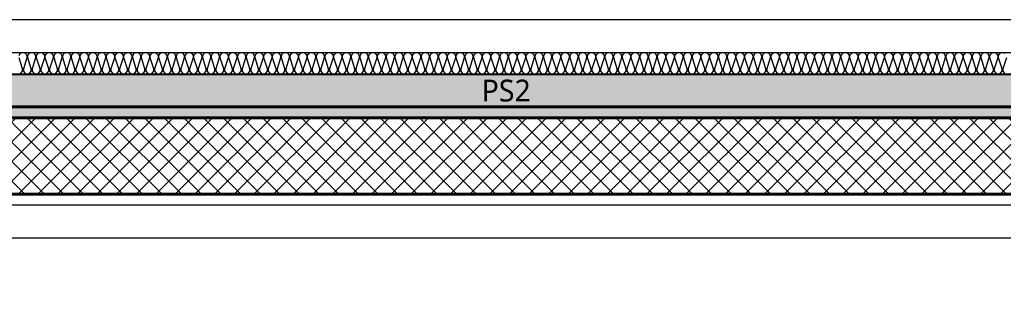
# Model space of a CAD drawing. Header units: millimetres. Extents: x 0 to 420000, y 0 to 297000.
# Drawn here: x 225288 to 229786, y 177200 to 178500 of the extents above; entities that cross this region are included whole.
import ezdxf
from ezdxf.enums import TextEntityAlignment as Align

# ---------------------------------------------------------------- set-up
doc = ezdxf.new("R2010")
doc.units = ezdxf.units.MM
doc.linetypes.add('CEN', pattern=[62, 60, -1, 0, -1])
for name, color, linetype, lineweight in [('A-AXIS-LINE', 1, 'CEN', 15), ('A-CONC-LIN1', 2, 'Continuous', 40), ('A-CONC-LIN2', 7, 'Continuous', 25), ('A-XXXX-FIN2', 6, 'Continuous', 20), ('A-XXXX-INSL1', 15, 'Continuous', 18), ('A-XXXX-INSL2', 8, 'Continuous', 18)]:
    doc.layers.add(name, color=color, linetype=linetype, lineweight=lineweight)
doc.layers.add('A-CONC-SOLD', color=253, linetype='CEN')
doc.layers.add('A-XXXX-NPLT', color=144, linetype='Continuous', lineweight=15, plot=False)
doc.styles.add('맑은고딕', font='')
doc.styles.get('맑은고딕').set_extended_font_data('Malgun Gothic')

# ---------------------------------------------------------------- blocks, each defined once
blk = doc.blocks.new('axis(220316)')
at = {"layer": 'A-AXIS-LINE', "ltscale": 1000}
blk.add_line((4631788.1, -422118.7), (4955413.1, -422118.7), dxfattribs=at)
blk = doc.blocks.new('PS2(횡)')
at = {"layer": 'A-CONC-SOLD'}
h = blk.add_hatch(color=256, dxfattribs=at)
h.dxf.hatch_style = 1
h.paths.add_polyline_path([(1020, 0), (1020, -290), (1700, -290), (1937.4, -150), (9062.6, -150), (9300, -290), (9980, -290), (9980, 0)])
h = blk.add_hatch(color=256, dxfattribs=at)
h.dxf.hatch_style = 1
h.paths.add_polyline_path([(9980, -290), (9980, -350), (9280, -350), (9030, -200), (1970, -200), (1720, -350), (1020, -350), (1020, -290), (1700, -290), (1937.4, -150), (9062.6, -150), (9300, -290)])
at = {"layer": 'A-XXXX-INSL2'}
h = blk.add_hatch(dxfattribs=at)
h.set_pattern_fill('ANSI37', color=256, scale=20)
h.set_pattern_definition([(45, (-244012.5, -188500), (-44.90128, 44.90128), []), (135, (-244012.5, -188500), (-44.90128, -44.90128), [])])
h.paths.add_polyline_path([(1100, -550), (9900, -550), (9900, -350), (9280, -350), (9030, -200), (1970, -200), (1720, -350), (1100, -350)])
at = {"layer": 'A-CONC-LIN1', "color": 2}
for p, q in [((1320, -550), (1270, -350)), ((9680, -550), (9730, -350)), ((1320, -550), (9680, -550))]:
    blk.add_line(p, q, dxfattribs=at)
blk.add_lwpolyline([(9980, -290), (9980, -350), (9280, -350), (9030, -200), (1970, -200), (1720, -350), (1020, -350), (1020, -290), (1700, -290), (1937.4, -150), (9062.6, -150), (9300, -290)], close=True, dxfattribs=at)
at = {"layer": 'A-CONC-LIN2'}
blk.add_line((1020, 0), (9980, 0), dxfattribs=at)
at = {"layer": 'A-XXXX-INSL2'}
for p, q in [((1320, -550), (1100, -550)), ((9680, -550), (9900, -550))]:
    blk.add_line(p, q, dxfattribs=at)
at = {"layer": 'A-XXXX-NPLT'}
for p, q in [((1937.4, -150), (1020, -150)), ((9062.6, -150), (9980, -150))]:
    blk.add_line(p, q, dxfattribs=at)
at = {"layer": 'A-XXXX-NPLT', "style": '맑은고딕'}
blk.add_text('PS2', height=100, dxfattribs=at).set_placement((5500, -75), align=Align.MIDDLE)
blk = doc.blocks.new('횡3층')
at = {"layer": 'A-XXXX-FIN2'}
blk.add_line((4757250.6, -237068.7), (4889950.6, -237068.7), dxfattribs=at)
at = {"layer": 'A-XXXX-INSL1'}
blk.add_lwpolyline([(4844450.6, -237918.7), (4835750.6, -237918.7), (4835750.6, -238368.7), (4835197, -238368.7), (4835117, -237788.7), (4834084.1, -237788.7), (4834004.1, -238368.7), (4833450.6, -238368.7), (4833450.6, -237918.7), (4824750.6, -237918.7)], dxfattribs=at)
at = {"layer": 'A-XXXX-INSL2'}
blk.add_line((4757250.6, -237218.7), (4889950.6, -237218.7), dxfattribs=at)
for points in [[(4826870.6, -237318.7), (4826881.6, -237314.7), (4826888.6, -237304.7), (4826888.6, -237293.7), (4826872.6, -237243.7)], [(4826872.6, -237232.7), (4826879.6, -237222.7), (4826890.6, -237218.7), (4826901.6, -237222.7), (4826908.6, -237232.7), (4826908.6, -237243.7), (4826892.6, -237293.7), (4826892.6, -237304.7), (4826899.6, -237314.7), (4826910.6, -237318.7), (4826921.6, -237314.7), (4826928.6, -237304.7), (4826928.6, -237293.7), (4826912.6, -237243.7), (4826912.6, -237232.7), (4826919.6, -237222.7), (4826930.6, -237218.7), (4826941.6, -237222.7), (4826948.6, -237232.7), (4826948.6, -237243.7), (4826932.6, -237293.7), (4826932.6, -237304.7), (4826939.6, -237314.7), (4826950.6, -237318.7), (4826961.6, -237314.7), (4826968.6, -237304.7), (4826968.6, -237293.7), (4826952.6, -237243.7), (4826952.6, -237232.7), (4826959.6, -237222.7), (4826970.6, -237218.7), (4826981.6, -237222.7), (4826988.6, -237232.7), (4826988.6, -237243.7), (4826972.6, -237293.7), (4826972.6, -237304.7), (4826979.6, -237314.7), (4826990.6, -237318.7), (4827001.6, -237314.7), (4827008.6, -237304.7), (4827008.6, -237293.7), (4826992.6, -237243.7), (4826992.6, -237232.7), (4826999.6, -237222.7), (4827010.6, -237218.7), (4827021.6, -237222.7), (4827028.6, -237232.7), (4827028.6, -237243.7), (4827012.6, -237293.7), (4827012.6, -237304.7), (4827019.6, -237314.7), (4827030.6, -237318.7), (4827041.6, -237314.7), (4827048.6, -237304.7), (4827048.6, -237293.7), (4827032.6, -237243.7), (4827032.6, -237232.7), (4827039.6, -237222.7), (4827050.6, -237218.7), (4827061.6, -237222.7), (4827068.6, -237232.7), (4827068.6, -237243.7), (4827052.6, -237293.7), (4827052.6, -237304.7), (4827059.6, -237314.7), (4827070.6, -237318.7), (4827081.6, -237314.7), (4827088.6, -237304.7), (4827088.6, -237293.7), (4827072.6, -237243.7), (4827072.6, -237232.7), (4827079.6, -237222.7), (4827090.6, -237218.7), (4827101.6, -237222.7), (4827108.6, -237232.7), (4827108.6, -237243.7), (4827092.6, -237293.7), (4827092.6, -237304.7), (4827099.6, -237314.7), (4827110.6, -237318.7), (4827121.6, -237314.7), (4827128.6, -237304.7), (4827128.6, -237293.7), (4827112.6, -237243.7), (4827112.6, -237232.7), (4827119.6, -237222.7), (4827130.6, -237218.7), (4827141.6, -237222.7), (4827148.6, -237232.7), (4827148.6, -237243.7), (4827132.6, -237293.7), (4827132.6, -237304.7), (4827139.6, -237314.7), (4827150.6, -237318.7), (4827161.6, -237314.7), (4827168.6, -237304.7), (4827168.6, -237293.7), (4827152.6, -237243.7), (4827152.6, -237232.7), (4827159.6, -237222.7), (4827170.6, -237218.7), (4827181.6, -237222.7), (4827188.6, -237232.7), (4827188.6, -237243.7), (4827172.6, -237293.7), (4827172.6, -237304.7), (4827179.6, -237314.7), (4827190.6, -237318.7), (4827201.6, -237314.7), (4827208.6, -237304.7), (4827208.6, -237293.7), (4827192.6, -237243.7), (4827192.6, -237232.7), (4827199.6, -237222.7), (4827210.6, -237218.7), (4827221.6, -237222.7), (4827228.6, -237232.7), (4827228.6, -237243.7), (4827212.6, -237293.7), (4827212.6, -237304.7), (4827219.6, -237314.7), (4827230.6, -237318.7), (4827241.6, -237314.7), (4827248.6, -237304.7), (4827248.6, -237293.7), (4827232.6, -237243.7), (4827232.6, -237232.7), (4827239.6, -237222.7), (4827250.6, -237218.7), (4827261.6, -237222.7), (4827268.6, -237232.7), (4827268.6, -237243.7), (4827252.6, -237293.7), (4827252.6, -237304.7), (4827259.6, -237314.7), (4827270.6, -237318.7), (4827281.6, -237314.7), (4827288.6, -237304.7), (4827288.6, -237293.7), (4827272.6, -237243.7), (4827272.6, -237232.7), (4827279.6, -237222.7), (4827290.6, -237218.7), (4827301.6, -237222.7), (4827308.6, -237232.7), (4827308.6, -237243.7), (4827292.6, -237293.7), (4827292.6, -237304.7), (4827299.6, -237314.7), (4827310.6, -237318.7), (4827321.6, -237314.7), (4827328.6, -237304.7), (4827328.6, -237293.7), (4827312.6, -237243.7), (4827312.6, -237232.7), (4827319.6, -237222.7), (4827330.6, -237218.7), (4827341.6, -237222.7), (4827348.6, -237232.7), (4827348.6, -237243.7), (4827332.6, -237293.7), (4827332.6, -237304.7), (4827339.6, -237314.7), (4827350.6, -237318.7), (4827361.6, -237314.7), (4827368.6, -237304.7), (4827368.6, -237293.7), (4827352.6, -237243.7), (4827352.6, -237232.7), (4827359.6, -237222.7), (4827370.6, -237218.7), (4827381.6, -237222.7), (4827388.6, -237232.7), (4827388.6, -237243.7), (4827372.6, -237293.7), (4827372.6, -237304.7), (4827379.6, -237314.7), (4827390.6, -237318.7), (4827401.6, -237314.7), (4827408.6, -237304.7), (4827408.6, -237293.7), (4827392.6, -237243.7), (4827392.6, -237232.7), (4827399.6, -237222.7), (4827410.6, -237218.7), (4827421.6, -237222.7), (4827428.6, -237232.7), (4827428.6, -237243.7), (4827412.6, -237293.7), (4827412.6, -237304.7), (4827419.6, -237314.7), (4827430.6, -237318.7), (4827441.6, -237314.7), (4827448.6, -237304.7), (4827448.6, -237293.7), (4827432.6, -237243.7), (4827432.6, -237232.7), (4827439.6, -237222.7), (4827450.6, -237218.7), (4827461.6, -237222.7), (4827468.6, -237232.7), (4827468.6, -237243.7), (4827452.6, -237293.7), (4827452.6, -237304.7), (4827459.6, -237314.7), (4827470.6, -237318.7), (4827481.6, -237314.7), (4827488.6, -237304.7), (4827488.6, -237293.7), (4827472.6, -237243.7), (4827472.6, -237232.7), (4827479.6, -237222.7), (4827490.6, -237218.7), (4827501.6, -237222.7), (4827508.6, -237232.7), (4827508.6, -237243.7), (4827492.6, -237293.7), (4827492.6, -237304.7), (4827499.6, -237314.7), (4827510.6, -237318.7), (4827521.6, -237314.7), (4827528.6, -237304.7), (4827528.6, -237293.7), (4827512.6, -237243.7), (4827512.6, -237232.7), (4827519.6, -237222.7), (4827530.6, -237218.7), (4827541.6, -237222.7), (4827548.6, -237232.7), (4827548.6, -237243.7), (4827532.6, -237293.7), (4827532.6, -237304.7), (4827539.6, -237314.7), (4827550.6, -237318.7), (4827561.6, -237314.7), (4827568.6, -237304.7), (4827568.6, -237293.7), (4827552.6, -237243.7), (4827552.6, -237232.7), (4827559.6, -237222.7), (4827570.6, -237218.7), (4827581.6, -237222.7), (4827588.6, -237232.7), (4827588.6, -237243.7), (4827572.6, -237293.7), (4827572.6, -237304.7), (4827579.6, -237314.7), (4827590.6, -237318.7), (4827601.6, -237314.7), (4827608.6, -237304.7), (4827608.6, -237293.7), (4827592.6, -237243.7), (4827592.6, -237232.7), (4827599.6, -237222.7), (4827610.6, -237218.7), (4827621.6, -237222.7), (4827628.6, -237232.7), (4827628.6, -237243.7), (4827612.6, -237293.7), (4827612.6, -237304.7), (4827619.6, -237314.7), (4827630.6, -237318.7), (4827641.6, -237314.7), (4827648.6, -237304.7), (4827648.6, -237293.7), (4827632.6, -237243.7), (4827632.6, -237232.7), (4827639.6, -237222.7), (4827650.6, -237218.7), (4827661.6, -237222.7), (4827668.6, -237232.7), (4827668.6, -237243.7), (4827652.6, -237293.7), (4827652.6, -237304.7), (4827659.6, -237314.7), (4827670.6, -237318.7), (4827681.6, -237314.7), (4827688.6, -237304.7), (4827688.6, -237293.7), (4827672.6, -237243.7), (4827672.6, -237232.7), (4827679.6, -237222.7), (4827690.6, -237218.7), (4827701.6, -237222.7), (4827708.6, -237232.7), (4827708.6, -237243.7), (4827692.6, -237293.7), (4827692.6, -237304.7), (4827699.6, -237314.7), (4827710.6, -237318.7), (4827721.6, -237314.7), (4827728.6, -237304.7), (4827728.6, -237293.7), (4827712.6, -237243.7), (4827712.6, -237232.7), (4827719.6, -237222.7), (4827730.6, -237218.7), (4827741.6, -237222.7), (4827748.6, -237232.7), (4827748.6, -237243.7), (4827732.6, -237293.7), (4827732.6, -237304.7), (4827739.6, -237314.7), (4827750.6, -237318.7), (4827761.6, -237314.7), (4827768.6, -237304.7), (4827768.6, -237293.7), (4827752.6, -237243.7), (4827752.6, -237232.7), (4827759.6, -237222.7), (4827770.6, -237218.7), (4827781.6, -237222.7), (4827788.6, -237232.7), (4827788.6, -237243.7), (4827772.6, -237293.7), (4827772.6, -237304.7), (4827779.6, -237314.7), (4827790.6, -237318.7), (4827801.6, -237314.7), (4827808.6, -237304.7), (4827808.6, -237293.7), (4827792.6, -237243.7), (4827792.6, -237232.7), (4827799.6, -237222.7), (4827810.6, -237218.7), (4827821.6, -237222.7), (4827828.6, -237232.7), (4827828.6, -237243.7), (4827812.6, -237293.7), (4827812.6, -237304.7), (4827819.6, -237314.7), (4827830.6, -237318.7), (4827841.6, -237314.7), (4827848.6, -237304.7), (4827848.6, -237293.7), (4827832.6, -237243.7), (4827832.6, -237232.7), (4827839.6, -237222.7), (4827850.6, -237218.7), (4827861.6, -237222.7), (4827868.6, -237232.7), (4827868.6, -237243.7), (4827852.6, -237293.7), (4827852.6, -237304.7), (4827859.6, -237314.7), (4827870.6, -237318.7), (4827881.6, -237314.7), (4827888.6, -237304.7), (4827888.6, -237293.7), (4827872.6, -237243.7), (4827872.6, -237232.7), (4827879.6, -237222.7), (4827890.6, -237218.7), (4827901.6, -237222.7), (4827908.6, -237232.7), (4827908.6, -237243.7), (4827892.6, -237293.7), (4827892.6, -237304.7), (4827899.6, -237314.7), (4827910.6, -237318.7), (4827921.6, -237314.7), (4827928.6, -237304.7), (4827928.6, -237293.7), (4827912.6, -237243.7), (4827912.6, -237232.7), (4827919.6, -237222.7), (4827930.6, -237218.7), (4827941.6, -237222.7), (4827948.6, -237232.7), (4827948.6, -237243.7), (4827932.6, -237293.7), (4827932.6, -237304.7), (4827939.6, -237314.7), (4827950.6, -237318.7), (4827961.6, -237314.7), (4827968.6, -237304.7), (4827968.6, -237293.7), (4827952.6, -237243.7), (4827952.6, -237232.7), (4827959.6, -237222.7), (4827970.6, -237218.7), (4827981.6, -237222.7), (4827988.6, -237232.7), (4827988.6, -237243.7), (4827972.6, -237293.7), (4827972.6, -237304.7), (4827979.6, -237314.7), (4827990.6, -237318.7), (4828001.6, -237314.7), (4828008.6, -237304.7), (4828008.6, -237293.7), (4827992.6, -237243.7), (4827992.6, -237232.7), (4827999.6, -237222.7), (4828010.6, -237218.7), (4828021.6, -237222.7), (4828028.6, -237232.7), (4828028.6, -237243.7), (4828012.6, -237293.7), (4828012.6, -237304.7), (4828019.6, -237314.7), (4828030.6, -237318.7), (4828041.6, -237314.7), (4828048.6, -237304.7), (4828048.6, -237293.7), (4828032.6, -237243.7), (4828032.6, -237232.7), (4828039.6, -237222.7), (4828050.6, -237218.7), (4828061.6, -237222.7), (4828068.6, -237232.7), (4828068.6, -237243.7), (4828052.6, -237293.7), (4828052.6, -237304.7), (4828059.6, -237314.7), (4828070.6, -237318.7), (4828081.6, -237314.7), (4828088.6, -237304.7), (4828088.6, -237293.7), (4828072.6, -237243.7), (4828072.6, -237232.7), (4828079.6, -237222.7), (4828090.6, -237218.7), (4828101.6, -237222.7), (4828108.6, -237232.7), (4828108.6, -237243.7), (4828092.6, -237293.7), (4828092.6, -237304.7), (4828099.6, -237314.7), (4828110.6, -237318.7), (4828121.6, -237314.7), (4828128.6, -237304.7), (4828128.6, -237293.7), (4828112.6, -237243.7), (4828112.6, -237232.7), (4828119.6, -237222.7), (4828130.6, -237218.7), (4828141.6, -237222.7), (4828148.6, -237232.7), (4828148.6, -237243.7), (4828132.6, -237293.7), (4828132.6, -237304.7), (4828139.6, -237314.7), (4828150.6, -237318.7), (4828161.6, -237314.7), (4828168.6, -237304.7), (4828168.6, -237293.7), (4828152.6, -237243.7), (4828152.6, -237232.7), (4828159.6, -237222.7), (4828170.6, -237218.7), (4828181.6, -237222.7), (4828188.6, -237232.7), (4828188.6, -237243.7), (4828172.6, -237293.7), (4828172.6, -237304.7), (4828179.6, -237314.7), (4828190.6, -237318.7), (4828201.6, -237314.7), (4828208.6, -237304.7), (4828208.6, -237293.7), (4828192.6, -237243.7), (4828192.6, -237232.7), (4828199.6, -237222.7), (4828210.6, -237218.7), (4828221.6, -237222.7), (4828228.6, -237232.7), (4828228.6, -237243.7), (4828212.6, -237293.7), (4828212.6, -237304.7), (4828219.6, -237314.7), (4828230.6, -237318.7), (4828241.6, -237314.7), (4828248.6, -237304.7), (4828248.6, -237293.7), (4828232.6, -237243.7), (4828232.6, -237232.7), (4828239.6, -237222.7), (4828250.6, -237218.7), (4828261.6, -237222.7), (4828268.6, -237232.7), (4828268.6, -237243.7), (4828252.6, -237293.7), (4828252.6, -237304.7), (4828259.6, -237314.7), (4828270.6, -237318.7), (4828281.6, -237314.7), (4828288.6, -237304.7), (4828288.6, -237293.7), (4828272.6, -237243.7), (4828272.6, -237232.7), (4828279.6, -237222.7), (4828290.6, -237218.7), (4828301.6, -237222.7), (4828308.6, -237232.7), (4828308.6, -237243.7), (4828292.6, -237293.7), (4828292.6, -237304.7), (4828299.6, -237314.7), (4828310.6, -237318.7), (4828321.6, -237314.7), (4828328.6, -237304.7), (4828328.6, -237293.7), (4828312.6, -237243.7), (4828312.6, -237232.7), (4828319.6, -237222.7), (4828330.6, -237218.7), (4828341.6, -237222.7), (4828348.6, -237232.7), (4828348.6, -237243.7), (4828332.6, -237293.7), (4828332.6, -237304.7), (4828339.6, -237314.7), (4828350.6, -237318.7), (4828361.6, -237314.7), (4828368.6, -237304.7), (4828368.6, -237293.7), (4828352.6, -237243.7), (4828352.6, -237232.7), (4828359.6, -237222.7), (4828370.6, -237218.7), (4828381.6, -237222.7), (4828388.6, -237232.7), (4828388.6, -237243.7), (4828372.6, -237293.7), (4828372.6, -237304.7), (4828379.6, -237314.7), (4828390.6, -237318.7), (4828401.6, -237314.7), (4828408.6, -237304.7), (4828408.6, -237293.7), (4828392.6, -237243.7), (4828392.6, -237232.7), (4828399.6, -237222.7), (4828410.6, -237218.7), (4828421.6, -237222.7), (4828428.6, -237232.7), (4828428.6, -237243.7), (4828412.6, -237293.7), (4828412.6, -237304.7), (4828419.6, -237314.7), (4828430.6, -237318.7), (4828441.6, -237314.7), (4828448.6, -237304.7), (4828448.6, -237293.7), (4828432.6, -237243.7), (4828432.6, -237232.7), (4828439.6, -237222.7), (4828450.6, -237218.7), (4828461.6, -237222.7), (4828468.6, -237232.7), (4828468.6, -237243.7), (4828452.6, -237293.7), (4828452.6, -237304.7), (4828459.6, -237314.7), (4828470.6, -237318.7), (4828481.6, -237314.7), (4828488.6, -237304.7), (4828488.6, -237293.7), (4828472.6, -237243.7), (4828472.6, -237232.7), (4828479.6, -237222.7), (4828490.6, -237218.7), (4828501.6, -237222.7), (4828508.6, -237232.7), (4828508.6, -237243.7), (4828492.6, -237293.7), (4828492.6, -237304.7), (4828499.6, -237314.7), (4828510.6, -237318.7), (4828521.6, -237314.7), (4828528.6, -237304.7), (4828528.6, -237293.7), (4828512.6, -237243.7), (4828512.6, -237232.7), (4828519.6, -237222.7), (4828530.6, -237218.7), (4828541.6, -237222.7), (4828548.6, -237232.7), (4828548.6, -237243.7), (4828532.6, -237293.7), (4828532.6, -237304.7), (4828539.6, -237314.7), (4828550.6, -237318.7), (4828561.6, -237314.7), (4828568.6, -237304.7), (4828568.6, -237293.7), (4828552.6, -237243.7), (4828552.6, -237232.7), (4828559.6, -237222.7), (4828570.6, -237218.7), (4828581.6, -237222.7), (4828588.6, -237232.7), (4828588.6, -237243.7), (4828572.6, -237293.7), (4828572.6, -237304.7), (4828579.6, -237314.7), (4828590.6, -237318.7), (4828601.6, -237314.7), (4828608.6, -237304.7), (4828608.6, -237293.7), (4828592.6, -237243.7), (4828592.6, -237232.7), (4828599.6, -237222.7), (4828610.6, -237218.7), (4828621.6, -237222.7), (4828628.6, -237232.7), (4828628.6, -237243.7), (4828612.6, -237293.7), (4828612.6, -237304.7), (4828619.6, -237314.7), (4828630.6, -237318.7), (4828641.6, -237314.7), (4828648.6, -237304.7), (4828648.6, -237293.7), (4828632.6, -237243.7), (4828632.6, -237232.7), (4828639.6, -237222.7), (4828650.6, -237218.7), (4828661.6, -237222.7), (4828668.6, -237232.7), (4828668.6, -237243.7), (4828652.6, -237293.7), (4828652.6, -237304.7), (4828659.6, -237314.7), (4828670.6, -237318.7), (4828681.6, -237314.7), (4828688.6, -237304.7), (4828688.6, -237293.7), (4828672.6, -237243.7), (4828672.6, -237232.7), (4828679.6, -237222.7), (4828690.6, -237218.7), (4828701.6, -237222.7), (4828708.6, -237232.7), (4828708.6, -237243.7), (4828692.6, -237293.7), (4828692.6, -237304.7), (4828699.6, -237314.7), (4828710.6, -237318.7), (4828721.6, -237314.7), (4828728.6, -237304.7), (4828728.6, -237293.7), (4828712.6, -237243.7), (4828712.6, -237232.7), (4828719.6, -237222.7), (4828730.6, -237218.7), (4828741.6, -237222.7), (4828748.6, -237232.7), (4828748.6, -237243.7), (4828732.6, -237293.7), (4828732.6, -237304.7), (4828739.6, -237314.7), (4828750.6, -237318.7), (4828761.6, -237314.7), (4828768.6, -237304.7), (4828768.6, -237293.7), (4828752.6, -237243.7), (4828752.6, -237232.7), (4828759.6, -237222.7), (4828770.6, -237218.7), (4828781.6, -237222.7), (4828788.6, -237232.7), (4828788.6, -237243.7), (4828772.6, -237293.7), (4828772.6, -237304.7), (4828779.6, -237314.7), (4828790.6, -237318.7), (4828801.6, -237314.7), (4828808.6, -237304.7), (4828808.6, -237293.7), (4828792.6, -237243.7), (4828792.6, -237232.7), (4828799.6, -237222.7), (4828810.6, -237218.7), (4828821.6, -237222.7), (4828828.6, -237232.7), (4828828.6, -237243.7), (4828812.6, -237293.7), (4828812.6, -237304.7), (4828819.6, -237314.7), (4828830.6, -237318.7), (4828841.6, -237314.7), (4828848.6, -237304.7), (4828848.6, -237293.7), (4828832.6, -237243.7), (4828832.6, -237232.7), (4828839.6, -237222.7), (4828850.6, -237218.7), (4828861.6, -237222.7), (4828868.6, -237232.7), (4828868.6, -237243.7), (4828852.6, -237293.7), (4828852.6, -237304.7), (4828859.6, -237314.7), (4828870.6, -237318.7), (4828881.6, -237314.7), (4828888.6, -237304.7), (4828888.6, -237293.7), (4828872.6, -237243.7), (4828872.6, -237232.7), (4828879.6, -237222.7), (4828890.6, -237218.7), (4828901.6, -237222.7), (4828908.6, -237232.7), (4828908.6, -237243.7), (4828892.6, -237293.7), (4828892.6, -237304.7), (4828899.6, -237314.7), (4828910.6, -237318.7), (4828921.6, -237314.7), (4828928.6, -237304.7), (4828928.6, -237293.7), (4828912.6, -237243.7), (4828912.6, -237232.7), (4828919.6, -237222.7), (4828930.6, -237218.7), (4828941.6, -237222.7), (4828948.6, -237232.7), (4828948.6, -237243.7), (4828932.6, -237293.7), (4828932.6, -237304.7), (4828939.6, -237314.7), (4828950.6, -237318.7), (4828961.6, -237314.7), (4828968.6, -237304.7), (4828968.6, -237293.7), (4828952.6, -237243.7), (4828952.6, -237232.7), (4828959.6, -237222.7), (4828970.6, -237218.7), (4828981.6, -237222.7), (4828988.6, -237232.7), (4828988.6, -237243.7), (4828972.6, -237293.7), (4828972.6, -237304.7), (4828979.6, -237314.7), (4828990.6, -237318.7), (4829001.6, -237314.7), (4829008.6, -237304.7), (4829008.6, -237293.7), (4828992.6, -237243.7), (4828992.6, -237232.7), (4828999.6, -237222.7), (4829010.6, -237218.7), (4829021.6, -237222.7), (4829028.6, -237232.7), (4829028.6, -237243.7), (4829012.6, -237293.7), (4829012.6, -237304.7), (4829019.6, -237314.7), (4829030.6, -237318.7), (4829041.6, -237314.7), (4829048.6, -237304.7), (4829048.6, -237293.7), (4829032.6, -237243.7), (4829032.6, -237232.7), (4829039.6, -237222.7), (4829050.6, -237218.7), (4829061.6, -237222.7), (4829068.6, -237232.7), (4829068.6, -237243.7), (4829052.6, -237293.7), (4829052.6, -237304.7), (4829059.6, -237314.7), (4829070.6, -237318.7), (4829081.6, -237314.7), (4829088.6, -237304.7), (4829088.6, -237293.7), (4829072.6, -237243.7), (4829072.6, -237232.7), (4829079.6, -237222.7), (4829090.6, -237218.7), (4829101.6, -237222.7), (4829108.6, -237232.7), (4829108.6, -237243.7), (4829092.6, -237293.7), (4829092.6, -237304.7), (4829099.6, -237314.7), (4829110.6, -237318.7), (4829121.6, -237314.7), (4829128.6, -237304.7), (4829128.6, -237293.7), (4829112.6, -237243.7), (4829112.6, -237232.7), (4829119.6, -237222.7), (4829130.6, -237218.7), (4829141.6, -237222.7), (4829148.6, -237232.7), (4829148.6, -237243.7), (4829132.6, -237293.7), (4829132.6, -237304.7), (4829139.6, -237314.7), (4829150.6, -237318.7), (4829161.6, -237314.7), (4829168.6, -237304.7), (4829168.6, -237293.7), (4829152.6, -237243.7), (4829152.6, -237232.7), (4829159.6, -237222.7), (4829170.6, -237218.7), (4829181.6, -237222.7), (4829188.6, -237232.7), (4829188.6, -237243.7), (4829172.6, -237293.7), (4829172.6, -237304.7), (4829179.6, -237314.7), (4829190.6, -237318.7), (4829201.6, -237314.7), (4829208.6, -237304.7), (4829208.6, -237293.7), (4829192.6, -237243.7), (4829192.6, -237232.7), (4829199.6, -237222.7), (4829210.6, -237218.7), (4829221.6, -237222.7), (4829228.6, -237232.7), (4829228.6, -237243.7), (4829212.6, -237293.7), (4829212.6, -237304.7), (4829219.6, -237314.7), (4829230.6, -237318.7), (4829241.6, -237314.7), (4829248.6, -237304.7), (4829248.6, -237293.7), (4829232.6, -237243.7), (4829232.6, -237232.7), (4829239.6, -237222.7), (4829250.6, -237218.7), (4829261.6, -237222.7), (4829268.6, -237232.7), (4829268.6, -237243.7), (4829252.6, -237293.7), (4829252.6, -237304.7), (4829259.6, -237314.7), (4829270.6, -237318.7), (4829281.6, -237314.7), (4829288.6, -237304.7), (4829288.6, -237293.7), (4829272.6, -237243.7), (4829272.6, -237232.7), (4829279.6, -237222.7), (4829290.6, -237218.7), (4829301.6, -237222.7), (4829308.6, -237232.7), (4829308.6, -237243.7), (4829292.6, -237293.7), (4829292.6, -237304.7), (4829299.6, -237314.7), (4829310.6, -237318.7), (4829321.6, -237314.7), (4829328.6, -237304.7), (4829328.6, -237293.7), (4829312.6, -237243.7), (4829312.6, -237232.7), (4829319.6, -237222.7), (4829330.6, -237218.7), (4829341.6, -237222.7), (4829348.6, -237232.7), (4829348.6, -237243.7), (4829332.6, -237293.7), (4829332.6, -237304.7), (4829339.6, -237314.7), (4829350.6, -237318.7), (4829361.6, -237314.7), (4829368.6, -237304.7), (4829368.6, -237293.7), (4829352.6, -237243.7), (4829352.6, -237232.7), (4829359.6, -237222.7), (4829370.6, -237218.7), (4829381.6, -237222.7), (4829388.6, -237232.7), (4829388.6, -237243.7), (4829372.6, -237293.7), (4829372.6, -237304.7), (4829379.6, -237314.7), (4829390.6, -237318.7), (4829401.6, -237314.7), (4829408.6, -237304.7), (4829408.6, -237293.7), (4829392.6, -237243.7), (4829392.6, -237232.7), (4829399.6, -237222.7), (4829410.6, -237218.7), (4829421.6, -237222.7), (4829428.6, -237232.7), (4829428.6, -237243.7), (4829412.6, -237293.7), (4829412.6, -237304.7), (4829419.6, -237314.7), (4829430.6, -237318.7), (4829441.6, -237314.7), (4829448.6, -237304.7), (4829448.6, -237293.7), (4829432.6, -237243.7), (4829432.6, -237232.7), (4829439.6, -237222.7), (4829450.6, -237218.7), (4829461.6, -237222.7), (4829468.6, -237232.7), (4829468.6, -237243.7), (4829452.6, -237293.7), (4829452.6, -237304.7), (4829459.6, -237314.7), (4829470.6, -237318.7), (4829481.6, -237314.7), (4829488.6, -237304.7), (4829488.6, -237293.7), (4829472.6, -237243.7), (4829472.6, -237232.7), (4829479.6, -237222.7), (4829490.6, -237218.7), (4829501.6, -237222.7), (4829508.6, -237232.7), (4829508.6, -237243.7), (4829492.6, -237293.7), (4829492.6, -237304.7), (4829499.6, -237314.7), (4829510.6, -237318.7), (4829521.6, -237314.7), (4829528.6, -237304.7), (4829528.6, -237293.7), (4829512.6, -237243.7), (4829512.6, -237232.7), (4829519.6, -237222.7), (4829530.6, -237218.7), (4829541.6, -237222.7), (4829548.6, -237232.7), (4829548.6, -237243.7), (4829532.6, -237293.7), (4829532.6, -237304.7), (4829539.6, -237314.7), (4829550.6, -237318.7), (4829561.6, -237314.7), (4829568.6, -237304.7), (4829568.6, -237293.7), (4829552.6, -237243.7), (4829552.6, -237232.7), (4829559.6, -237222.7), (4829570.6, -237218.7), (4829581.6, -237222.7), (4829588.6, -237232.7), (4829588.6, -237243.7), (4829572.6, -237293.7), (4829572.6, -237304.7), (4829579.6, -237314.7), (4829590.6, -237318.7), (4829601.6, -237314.7), (4829608.6, -237304.7), (4829608.6, -237293.7), (4829592.6, -237243.7), (4829592.6, -237232.7), (4829599.6, -237222.7), (4829610.6, -237218.7), (4829621.6, -237222.7), (4829628.6, -237232.7), (4829628.6, -237243.7), (4829612.6, -237293.7), (4829612.6, -237304.7), (4829619.6, -237314.7), (4829630.6, -237318.7), (4829641.6, -237314.7), (4829648.6, -237304.7), (4829648.6, -237293.7), (4829632.6, -237243.7), (4829632.6, -237232.7), (4829639.6, -237222.7), (4829650.6, -237218.7), (4829661.6, -237222.7), (4829668.6, -237232.7), (4829668.6, -237243.7), (4829652.6, -237293.7), (4829652.6, -237304.7), (4829659.6, -237314.7), (4829670.6, -237318.7), (4829681.6, -237314.7), (4829688.6, -237304.7), (4829688.6, -237293.7), (4829672.6, -237243.7), (4829672.6, -237232.7), (4829679.6, -237222.7), (4829690.6, -237218.7), (4829701.6, -237222.7), (4829708.6, -237232.7), (4829708.6, -237243.7), (4829692.6, -237293.7), (4829692.6, -237304.7), (4829699.6, -237314.7), (4829710.6, -237318.7), (4829721.6, -237314.7), (4829728.6, -237304.7), (4829728.6, -237293.7), (4829712.6, -237243.7), (4829712.6, -237232.7), (4829719.6, -237222.7), (4829730.6, -237218.7), (4829741.6, -237222.7), (4829748.6, -237232.7), (4829748.6, -237243.7), (4829732.6, -237293.7), (4829732.6, -237304.7), (4829739.6, -237314.7), (4829750.6, -237318.7), (4829761.6, -237314.7), (4829768.6, -237304.7), (4829768.6, -237293.7), (4829752.6, -237243.7), (4829752.6, -237232.7), (4829759.6, -237222.7), (4829770.6, -237218.7), (4829781.6, -237222.7), (4829788.6, -237232.7), (4829788.6, -237243.7), (4829772.6, -237293.7), (4829772.6, -237304.7), (4829779.6, -237314.7), (4829790.6, -237318.7), (4829801.6, -237314.7), (4829808.6, -237304.7), (4829808.6, -237293.7), (4829792.6, -237243.7), (4829792.6, -237232.7), (4829799.6, -237222.7), (4829810.6, -237218.7), (4829821.6, -237222.7), (4829828.6, -237232.7), (4829828.6, -237243.7), (4829812.6, -237293.7), (4829812.6, -237304.7), (4829819.6, -237314.7), (4829830.6, -237318.7), (4829841.6, -237314.7), (4829848.6, -237304.7), (4829848.6, -237293.7), (4829832.6, -237243.7), (4829832.6, -237232.7), (4829839.6, -237222.7), (4829850.6, -237218.7), (4829861.6, -237222.7), (4829868.6, -237232.7), (4829868.6, -237243.7), (4829852.6, -237293.7), (4829852.6, -237304.7), (4829859.6, -237314.7), (4829870.6, -237318.7), (4829881.6, -237314.7), (4829888.6, -237304.7), (4829888.6, -237293.7), (4829872.6, -237243.7), (4829872.6, -237232.7), (4829879.6, -237222.7), (4829890.6, -237218.7), (4829901.6, -237222.7), (4829908.6, -237232.7), (4829908.6, -237243.7), (4829892.6, -237293.7), (4829892.6, -237304.7), (4829899.6, -237314.7), (4829910.6, -237318.7), (4829921.6, -237314.7), (4829928.6, -237304.7), (4829928.6, -237293.7), (4829912.6, -237243.7), (4829912.6, -237232.7), (4829919.6, -237222.7), (4829930.6, -237218.7), (4829941.6, -237222.7), (4829948.6, -237232.7), (4829948.6, -237243.7), (4829932.6, -237293.7), (4829932.6, -237304.7), (4829939.6, -237314.7), (4829950.6, -237318.7), (4829961.6, -237314.7), (4829968.6, -237304.7), (4829968.6, -237293.7), (4829952.6, -237243.7), (4829952.6, -237232.7), (4829959.6, -237222.7), (4829970.6, -237218.7), (4829981.6, -237222.7), (4829988.6, -237232.7), (4829988.6, -237243.7), (4829972.6, -237293.7), (4829972.6, -237304.7), (4829979.6, -237314.7), (4829990.6, -237318.7), (4830001.6, -237314.7), (4830008.6, -237304.7), (4830008.6, -237293.7), (4829992.6, -237243.7), (4829992.6, -237232.7), (4829999.6, -237222.7), (4830010.6, -237218.7), (4830021.6, -237222.7), (4830028.6, -237232.7), (4830028.6, -237243.7), (4830012.6, -237293.7), (4830012.6, -237304.7), (4830019.6, -237314.7), (4830030.6, -237318.7), (4830041.6, -237314.7), (4830048.6, -237304.7), (4830048.6, -237293.7), (4830032.6, -237243.7), (4830032.6, -237232.7), (4830039.6, -237222.7), (4830050.6, -237218.7), (4830061.6, -237222.7), (4830068.6, -237232.7), (4830068.6, -237243.7), (4830052.6, -237293.7), (4830052.6, -237304.7), (4830059.6, -237314.7), (4830070.6, -237318.7), (4830081.6, -237314.7), (4830088.6, -237304.7), (4830088.6, -237293.7), (4830072.6, -237243.7), (4830072.6, -237232.7), (4830079.6, -237222.7), (4830090.6, -237218.7), (4830101.6, -237222.7), (4830108.6, -237232.7), (4830108.6, -237243.7), (4830092.6, -237293.7), (4830092.6, -237304.7), (4830099.6, -237314.7), (4830110.6, -237318.7), (4830121.6, -237314.7), (4830128.6, -237304.7), (4830128.6, -237293.7), (4830112.6, -237243.7), (4830112.6, -237232.7), (4830119.6, -237222.7), (4830130.6, -237218.7), (4830141.6, -237222.7), (4830148.6, -237232.7), (4830148.6, -237243.7), (4830132.6, -237293.7), (4830132.6, -237304.7), (4830139.6, -237314.7), (4830150.6, -237318.7), (4830161.6, -237314.7), (4830168.6, -237304.7), (4830168.6, -237293.7), (4830152.6, -237243.7), (4830152.6, -237232.7), (4830159.6, -237222.7), (4830170.6, -237218.7), (4830181.6, -237222.7), (4830188.6, -237232.7), (4830188.6, -237243.7), (4830172.6, -237293.7), (4830172.6, -237304.7), (4830179.6, -237314.7), (4830190.6, -237318.7), (4830201.6, -237314.7), (4830208.6, -237304.7), (4830208.6, -237293.7), (4830192.6, -237243.7), (4830192.6, -237232.7), (4830199.6, -237222.7), (4830210.6, -237218.7), (4830221.6, -237222.7), (4830228.6, -237232.7), (4830228.6, -237243.7), (4830212.6, -237293.7), (4830212.6, -237304.7), (4830219.6, -237314.7), (4830230.6, -237318.7), (4830241.6, -237314.7), (4830248.6, -237304.7), (4830248.6, -237293.7), (4830232.6, -237243.7), (4830232.6, -237232.7), (4830239.6, -237222.7), (4830250.6, -237218.7), (4830261.6, -237222.7), (4830268.6, -237232.7), (4830268.6, -237243.7), (4830252.6, -237293.7), (4830252.6, -237304.7), (4830259.6, -237314.7), (4830270.6, -237318.7), (4830281.6, -237314.7), (4830288.6, -237304.7), (4830288.6, -237293.7), (4830272.6, -237243.7), (4830272.6, -237232.7), (4830279.6, -237222.7), (4830290.6, -237218.7), (4830301.6, -237222.7), (4830308.6, -237232.7), (4830308.6, -237243.7), (4830292.6, -237293.7), (4830292.6, -237304.7), (4830299.6, -237314.7), (4830310.6, -237318.7), (4830321.6, -237314.7), (4830328.6, -237304.7), (4830328.6, -237293.7), (4830312.6, -237243.7), (4830312.6, -237232.7), (4830319.6, -237222.7), (4830330.6, -237218.7), (4830341.6, -237222.7), (4830348.6, -237232.7), (4830348.6, -237243.7), (4830332.6, -237293.7), (4830332.6, -237304.7), (4830339.6, -237314.7), (4830350.6, -237318.7), (4830361.6, -237314.7), (4830368.6, -237304.7), (4830368.6, -237293.7), (4830352.6, -237243.7), (4830352.6, -237232.7), (4830359.6, -237222.7), (4830370.6, -237218.7), (4830381.6, -237222.7), (4830388.6, -237232.7), (4830388.6, -237243.7), (4830372.6, -237293.7), (4830372.6, -237304.7), (4830379.6, -237314.7), (4830390.6, -237318.7), (4830401.6, -237314.7), (4830408.6, -237304.7), (4830408.6, -237293.7), (4830392.6, -237243.7), (4830392.6, -237232.7), (4830399.6, -237222.7), (4830410.6, -237218.7), (4830421.6, -237222.7), (4830428.6, -237232.7), (4830428.6, -237243.7), (4830412.6, -237293.7), (4830412.6, -237304.7), (4830419.6, -237314.7), (4830430.6, -237318.7), (4830441.6, -237314.7), (4830448.6, -237304.7), (4830448.6, -237293.7), (4830432.6, -237243.7), (4830432.6, -237232.7), (4830439.6, -237222.7), (4830450.6, -237218.7), (4830461.6, -237222.7), (4830468.6, -237232.7), (4830468.6, -237243.7), (4830452.6, -237293.7), (4830452.6, -237304.7), (4830459.6, -237314.7), (4830470.6, -237318.7), (4830481.6, -237314.7), (4830488.6, -237304.7), (4830488.6, -237293.7), (4830472.6, -237243.7), (4830472.6, -237232.7), (4830479.6, -237222.7), (4830490.6, -237218.7), (4830501.6, -237222.7), (4830508.6, -237232.7), (4830508.6, -237243.7), (4830492.6, -237293.7), (4830492.6, -237304.7), (4830499.6, -237314.7), (4830510.6, -237318.7), (4830521.6, -237314.7), (4830528.6, -237304.7), (4830528.6, -237293.7), (4830512.6, -237243.7), (4830512.6, -237232.7), (4830519.6, -237222.7), (4830530.6, -237218.7), (4830541.6, -237222.7), (4830548.6, -237232.7), (4830548.6, -237243.7), (4830532.6, -237293.7), (4830532.6, -237304.7), (4830539.6, -237314.7), (4830550.6, -237318.7), (4830561.6, -237314.7), (4830568.6, -237304.7), (4830568.6, -237293.7), (4830552.6, -237243.7), (4830552.6, -237232.7), (4830559.6, -237222.7), (4830570.6, -237218.7), (4830581.6, -237222.7), (4830588.6, -237232.7), (4830588.6, -237243.7), (4830572.6, -237293.7), (4830572.6, -237304.7), (4830579.6, -237314.7), (4830590.6, -237318.7), (4830601.6, -237314.7), (4830608.6, -237304.7), (4830608.6, -237293.7), (4830592.6, -237243.7), (4830592.6, -237232.7), (4830599.6, -237222.7), (4830610.6, -237218.7), (4830621.6, -237222.7), (4830628.6, -237232.7), (4830628.6, -237243.7), (4830612.6, -237293.7), (4830612.6, -237304.7), (4830619.6, -237314.7), (4830630.6, -237318.7), (4830641.6, -237314.7), (4830648.6, -237304.7), (4830648.6, -237293.7), (4830632.6, -237243.7), (4830632.6, -237232.7), (4830639.6, -237222.7), (4830650.6, -237218.7), (4830661.6, -237222.7), (4830668.6, -237232.7), (4830668.6, -237243.7), (4830652.6, -237293.7), (4830652.6, -237304.7), (4830659.6, -237314.7), (4830670.6, -237318.7), (4830681.6, -237314.7), (4830688.6, -237304.7), (4830688.6, -237293.7), (4830672.6, -237243.7), (4830672.6, -237232.7), (4830679.6, -237222.7), (4830690.6, -237218.7), (4830701.6, -237222.7), (4830708.6, -237232.7), (4830708.6, -237243.7), (4830692.6, -237293.7), (4830692.6, -237304.7), (4830699.6, -237314.7), (4830710.6, -237318.7), (4830721.6, -237314.7), (4830728.6, -237304.7), (4830728.6, -237293.7), (4830712.6, -237243.7), (4830712.6, -237232.7), (4830719.6, -237222.7), (4830730.6, -237218.7), (4830741.6, -237222.7), (4830748.6, -237232.7), (4830748.6, -237243.7), (4830732.6, -237293.7), (4830732.6, -237304.7), (4830739.6, -237314.7), (4830750.6, -237318.7), (4830761.6, -237314.7), (4830768.6, -237304.7), (4830768.6, -237293.7), (4830752.6, -237243.7), (4830752.6, -237232.7), (4830759.6, -237222.7), (4830770.6, -237218.7), (4830781.6, -237222.7), (4830788.6, -237232.7), (4830788.6, -237243.7), (4830772.6, -237293.7), (4830772.6, -237304.7), (4830779.6, -237314.7), (4830790.6, -237318.7), (4830801.6, -237314.7), (4830808.6, -237304.7), (4830808.6, -237293.7), (4830792.6, -237243.7), (4830792.6, -237232.7), (4830799.6, -237222.7), (4830810.6, -237218.7), (4830821.6, -237222.7), (4830828.6, -237232.7), (4830828.6, -237243.7), (4830812.6, -237293.7), (4830812.6, -237304.7), (4830819.6, -237314.7), (4830830.6, -237318.7), (4830841.6, -237314.7), (4830848.6, -237304.7), (4830848.6, -237293.7), (4830832.6, -237243.7), (4830832.6, -237232.7), (4830839.6, -237222.7), (4830850.6, -237218.7), (4830861.6, -237222.7), (4830868.6, -237232.7), (4830868.6, -237243.7), (4830852.6, -237293.7), (4830852.6, -237304.7), (4830859.6, -237314.7), (4830870.6, -237318.7), (4830881.6, -237314.7), (4830888.6, -237304.7), (4830888.6, -237293.7), (4830872.6, -237243.7), (4830872.6, -237232.7), (4830879.6, -237222.7), (4830890.6, -237218.7), (4830901.6, -237222.7), (4830908.6, -237232.7), (4830908.6, -237243.7), (4830892.6, -237293.7), (4830892.6, -237304.7), (4830899.6, -237314.7), (4830910.6, -237318.7), (4830921.6, -237314.7), (4830928.6, -237304.7), (4830928.6, -237293.7), (4830912.6, -237243.7), (4830912.6, -237232.7), (4830919.6, -237222.7), (4830930.6, -237218.7), (4830941.6, -237222.7), (4830948.6, -237232.7), (4830948.6, -237243.7), (4830932.6, -237293.7), (4830932.6, -237304.7), (4830939.6, -237314.7), (4830950.6, -237318.7), (4830961.6, -237314.7), (4830968.6, -237304.7), (4830968.6, -237293.7), (4830952.6, -237243.7), (4830952.6, -237232.7), (4830959.6, -237222.7), (4830970.6, -237218.7), (4830981.6, -237222.7), (4830988.6, -237232.7), (4830988.6, -237243.7), (4830972.6, -237293.7), (4830972.6, -237304.7), (4830979.6, -237314.7), (4830990.6, -237318.7), (4831001.6, -237314.7), (4831008.6, -237304.7), (4831008.6, -237293.7), (4830992.6, -237243.7), (4830992.6, -237232.7), (4830999.6, -237222.7), (4831010.6, -237218.7), (4831021.6, -237222.7), (4831028.6, -237232.7), (4831028.6, -237243.7), (4831012.6, -237293.7), (4831012.6, -237304.7), (4831019.6, -237314.7), (4831030.6, -237318.7), (4831041.6, -237314.7), (4831048.6, -237304.7), (4831048.6, -237293.7), (4831032.6, -237243.7), (4831032.6, -237232.7), (4831039.6, -237222.7), (4831050.6, -237218.7), (4831061.6, -237222.7), (4831068.6, -237232.7), (4831068.6, -237243.7), (4831052.6, -237293.7), (4831052.6, -237304.7), (4831059.6, -237314.7), (4831070.6, -237318.7), (4831081.6, -237314.7), (4831088.6, -237304.7), (4831088.6, -237293.7), (4831072.6, -237243.7), (4831072.6, -237232.7), (4831079.6, -237222.7), (4831090.6, -237218.7), (4831101.6, -237222.7), (4831108.6, -237232.7), (4831108.6, -237243.7), (4831092.6, -237293.7), (4831092.6, -237304.7), (4831099.6, -237314.7), (4831110.6, -237318.7), (4831121.6, -237314.7), (4831128.6, -237304.7), (4831128.6, -237293.7), (4831112.6, -237243.7), (4831112.6, -237232.7), (4831119.6, -237222.7), (4831130.6, -237218.7), (4831141.6, -237222.7), (4831148.6, -237232.7), (4831148.6, -237243.7), (4831132.6, -237293.7), (4831132.6, -237304.7), (4831139.6, -237314.7), (4831150.6, -237318.7), (4831161.6, -237314.7), (4831168.6, -237304.7), (4831168.6, -237293.7), (4831152.6, -237243.7), (4831152.6, -237232.7), (4831159.6, -237222.7), (4831170.6, -237218.7), (4831181.6, -237222.7), (4831188.6, -237232.7), (4831188.6, -237243.7), (4831172.6, -237293.7), (4831172.6, -237304.7), (4831179.6, -237314.7), (4831190.6, -237318.7), (4831201.6, -237314.7), (4831208.6, -237304.7), (4831208.6, -237293.7), (4831192.6, -237243.7), (4831192.6, -237232.7), (4831199.6, -237222.7), (4831210.6, -237218.7), (4831221.6, -237222.7), (4831228.6, -237232.7), (4831228.6, -237243.7), (4831212.6, -237293.7), (4831212.6, -237304.7), (4831219.6, -237314.7), (4831230.6, -237318.7), (4831241.6, -237314.7), (4831248.6, -237304.7), (4831248.6, -237293.7), (4831232.6, -237243.7), (4831232.6, -237232.7), (4831239.6, -237222.7), (4831250.6, -237218.7), (4831261.6, -237222.7), (4831268.6, -237232.7), (4831268.6, -237243.7), (4831252.6, -237293.7), (4831252.6, -237304.7), (4831259.6, -237314.7), (4831270.6, -237318.7), (4831281.6, -237314.7), (4831288.6, -237304.7), (4831288.6, -237293.7), (4831272.6, -237243.7), (4831272.6, -237232.7), (4831279.6, -237222.7), (4831290.6, -237218.7), (4831301.6, -237222.7), (4831308.6, -237232.7), (4831308.6, -237243.7), (4831292.6, -237293.7), (4831292.6, -237304.7), (4831299.6, -237314.7), (4831310.6, -237318.7), (4831321.6, -237314.7), (4831328.6, -237304.7), (4831328.6, -237293.7), (4831312.6, -237243.7), (4831312.6, -237232.7), (4831319.6, -237222.7), (4831330.6, -237218.7), (4831341.6, -237222.7), (4831348.6, -237232.7), (4831348.6, -237243.7), (4831332.6, -237293.7), (4831332.6, -237304.7), (4831339.6, -237314.7), (4831350.6, -237318.7), (4831361.6, -237314.7), (4831368.6, -237304.7), (4831368.6, -237293.7), (4831352.6, -237243.7), (4831352.6, -237232.7), (4831359.6, -237222.7), (4831370.6, -237218.7), (4831381.6, -237222.7)], [(4831388.6, -237243.7), (4831372.6, -237293.7), (4831372.6, -237304.7), (4831379.6, -237314.7)]]:
    blk.add_lwpolyline(points, dxfattribs=at)
blk.add_blockref('PS2(횡)', (4823600.6, -237318.7))

msp = doc.modelspace()

# ---------------------------------------------------------------- block references
at = {"layer": 'A-AXIS-LINE'}
msp.add_blockref('axis(220316)', (-4581588.1, 599618.7), dxfattribs=at)
at = {"layer": 'A-CONC-LIN1'}
msp.add_blockref('횡3층', (-4601588.1, 415568.7), dxfattribs=at)

doc.saveas('drawing.dxf')
